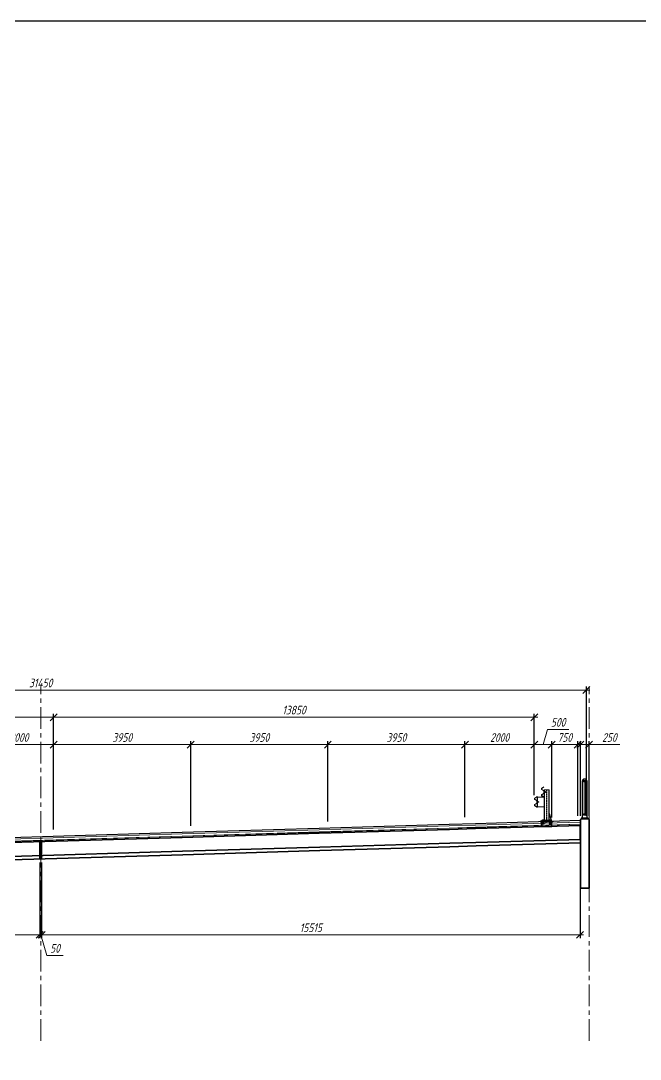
# Model space of a CAD drawing. Header units: millimetres. Extents: x 0 to 285450075, y -3000605 to 8125189010.
# Drawn here: x 6669274 to 6687122, y -198218 to -168288 of the extents above; entities that cross this region are included whole.
import ezdxf

# ---------------------------------------------------------------- set-up
doc = ezdxf.new("R2010")
doc.units = ezdxf.units.MM
for name, pattern in [('ACAD_ISO02W100', [15, 12, -3]), ('ACAD_ISO10W100', [18.5, 12, -3, 0.5, -3]), ('осевая', [2, 1.25, -0.25, 0.25, -0.25])]:
    doc.linetypes.add(name, pattern=pattern)
for name, color, linetype, lineweight in [('1-Бетон', 106, 'Continuous', 35), ('1-Металл', 4, 'Continuous', 30), ('1-Тонкая', 5, 'Continuous', 20), ('Б-Перила', 3, 'Continuous', 20), ('ИС_Ось', 3, 'осевая', 18), ('ИС_Размер', 3, 'Continuous', 18)]:
    doc.layers.add(name, color=color, linetype=linetype, lineweight=lineweight)
doc.layers.add('Красный поперечник', color=1, linetype='Continuous')
doc.styles.add('0', font='isocpeur.ttf', dxfattribs={"width": 0.8, "oblique": 15})
doc.dimstyles.new('М100', dxfattribs={"dimscale": 100, "dimtxt": 2.5, "dimasz": 2, "dimexe": 1, "dimexo": 1, "dimgap": 0.8, "dimtad": 1, "dimdec": 0, "dimzin": 0, "dimdsep": 46, "dimtxsty": '0', "dimblk": 'OBLIQUE', "dimcen": 0.09, "dimdle": 1, "dimclrd": 256, "dimclre": 256, "dimclrt": 256, "dimadec": 4, "dimazin": 0, "dimtfac": 1, "dimtdec": 0, "dimtmove": 1, "dimatfit": 2, "dimfxl": 1, "dimtolj": 1, "dimtzin": 0, "dimlwd": -1, "dimarcsym": 0})

# ---------------------------------------------------------------- blocks, each defined once
blk = doc.blocks.new('БР09')
at = {"lineweight": 15}
for p, q in [((-783, 48), (-724, 91)), ((-722, -28), (-783, 15)), ((-780, 45), (-722, 88)), ((-720, -25), (-780, 18)), ((-709, -874), (-709, 6)), ((-569, 6), (-709, 6)), ((-702, -874), (-702, 6)), ((-576, 6), (-576, -874)), ((-569, 6), (-569, -874)), ((-985, -237), (-924, -193)), ((-924, -313), (-985, -270)), ((-982, -240), (-922, -196)), ((-922, -310), (-982, -267)), ((-911, -188), (-917, -189)), ((-910, -192), (-916, -193)), ((-911, -188), (-910, -192)), ((-709, -204), (-911, -204)), ((-911, -204), (-911, -484)), ((-907, -204), (-907, -484)), ((-722, -90), (-783, -133)), ((-783, -166), (-734, -202)), ((-720, -93), (-780, -136)), ((-780, -163), (-732, -199)), ((-713, -44), (-713, -74)), ((-699, -37), (-702, -37)), ((-702, -37), (-702, -81)), ((-702, -81), (-699, -81)), ((-699, -81), (-699, -37)), ((-684, -46), (-699, -46)), ((-688, -54), (-699, -54)), ((-688, -65), (-699, -65)), ((-684, -72), (-699, -72)), ((-684, -46), (-690, -46)), ((-684, -72), (-690, -72)), ((-683, -49), (-683, -69)), ((-683, -49), (-683, -69)), ((-675, -46), (-682, -46)), ((-675, -72), (-682, -72)), ((-674, -49), (-674, -69)), ((-662, -54), (-674, -54)), ((-662, -65), (-674, -65)), ((-662, -54), (-662, -65)), ((-924, -375), (-985, -418)), ((-985, -451), (-924, -496)), ((-922, -378), (-982, -421)), ((-982, -448), (-922, -492)), ((-917, -499), (-911, -500)), ((-916, -495), (-910, -496)), ((-915, -329), (-915, -359)), ((-911, -484), (-709, -484)), ((-911, -500), (-910, -496)), ((-755, -874), (-755, -864)), ((-723, -864), (-755, -864)), ((-755, -874), (-755, -864)), ((-729, -864), (-755, -864)), ((-739, -874), (-755, -874)), ((-723, -874), (-755, -874)), ((-746, -874), (-746, -864)), ((-746, -874), (-746, -864)), ((-746, -874), (-746, -864)), ((-746, -874), (-746, -864)), ((-732, -874), (-732, -864)), ((-732, -874), (-732, -864)), ((-732, -874), (-732, -864)), ((-732, -874), (-732, -864)), ((-732, -874), (-732, -864)), ((-732, -874), (-732, -864)), ((-732, -874), (-732, -864)), ((-732, -874), (-732, -864)), ((-732, -874), (-732, -864)), ((-732, -874), (-732, -864)), ((-725, -864), (-729, -864)), ((-723, -872), (-723, -864)), ((-723, -874), (-723, -866)), ((-723, -874), (-723, -866)), ((-723, -872), (-723, -866)), ((-723, -874), (-723, -866)), ((-723, -874), (-723, -866)), ((-555, -872), (-555, -864)), ((-555, -864), (-523, -864)), ((-555, -874), (-555, -866)), ((-555, -874), (-555, -866)), ((-555, -872), (-555, -866)), ((-555, -874), (-555, -866)), ((-555, -874), (-555, -866)), ((-555, -874), (-523, -874)), ((-553, -864), (-549, -864)), ((-549, -864), (-523, -864)), ((-546, -874), (-546, -864)), ((-546, -874), (-546, -864)), ((-546, -874), (-546, -864)), ((-546, -874), (-546, -864)), ((-546, -874), (-546, -864)), ((-546, -874), (-546, -864)), ((-546, -874), (-546, -864)), ((-546, -874), (-546, -864)), ((-546, -874), (-546, -864)), ((-546, -874), (-546, -864)), ((-539, -874), (-523, -874)), ((-532, -874), (-532, -864)), ((-532, -874), (-532, -864)), ((-532, -874), (-532, -864)), ((-532, -874), (-532, -864)), ((-523, -874), (-523, -864)), ((-523, -874), (-523, -864))]:
    blk.add_line(p, q, dxfattribs=at)
for p, q in [((-724, 91), (-722, 88)), ((-734, -202), (-732, -199))]:
    blk.add_line(p, q)
at = {"lineweight": 15, "ltscale": 5}
for p, q in [((-904, -322), (-907, -322)), ((-907, -322), (-907, -366)), ((-907, -366), (-904, -366)), ((-904, -366), (-904, -322))]:
    blk.add_line(p, q, dxfattribs=at)
at = {"color": 7, "lineweight": 15}
for p, q in [((-890, -331), (-904, -331)), ((-893, -339), (-904, -339)), ((-893, -350), (-904, -350)), ((-890, -357), (-904, -357)), ((-890, -331), (-895, -331)), ((-890, -357), (-895, -357)), ((-889, -334), (-889, -354)), ((-889, -334), (-889, -354)), ((-881, -331), (-888, -331)), ((-881, -357), (-888, -357)), ((-880, -334), (-880, -354)), ((-868, -339), (-880, -339)), ((-868, -350), (-880, -350)), ((-868, -339), (-868, -350))]:
    blk.add_line(p, q, dxfattribs=at)
at = {"color": 3, "linetype": 'ACAD_ISO02W100', "lineweight": 15, "ltscale": 2}
for p, q in [((-752, -894), (-752, -914)), ((-750, -894), (-750, -914)), ((-728, -894), (-728, -914)), ((-726, -894), (-726, -914)), ((-552, -894), (-552, -914)), ((-550, -894), (-550, -914)), ((-528, -894), (-528, -914)), ((-526, -894), (-526, -914)), ((-751, -914), (-751, -974)), ((-727, -914), (-727, -974)), ((-551, -914), (-551, -974)), ((-527, -914), (-527, -974))]:
    blk.add_line(p, q, dxfattribs=at)
at = {"linetype": 'ACAD_ISO10W100', "ltscale": 2.5}
for p, q in [((-739, -888), (-739, -986)), ((-539, -888), (-539, -986))]:
    blk.add_line(p, q, dxfattribs=at)
at = {"linetype": 'Continuous'}
for p, q in [((-789, -1064), (-789, -914)), ((-489, -1064), (-789, -1064)), ((-779, -914), (-779, -1064)), ((-499, -914), (-499, -1064)), ((-489, -1064), (-489, -914))]:
    blk.add_line(p, q, dxfattribs=at)
at = {"linetype": 'ACAD_ISO10W100', "ltscale": 3}
blk.add_lwpolyline([(-639, 6), (-639, -874)], dxfattribs=at)
at = {"lineweight": 15}
blk.add_lwpolyline([(-713, -44), (-716, -44, 0.414214), (-722, -50), (-722, -57), (-719, -57), (-719, -61), (-722, -61), (-722, -68, 0.414214), (-716, -74), (-713, -74), (-713, -44)], format="xyb", dxfattribs=at)
at = {"color": 7, "lineweight": 15}
blk.add_lwpolyline([(-915, -329), (-918, -329, 0.414214), (-924, -335), (-924, -342), (-921, -342), (-921, -346), (-924, -346), (-924, -353, 0.414214), (-918, -359), (-915, -359), (-915, -329)], format="xyb", dxfattribs=at)
at = {"linetype": 'Continuous'}
for points in [[(-639, -894), (-814, -894), (-814, -914), (-639, -914)], [(-639, -894), (-464, -894), (-464, -914), (-639, -914)]]:
    blk.add_lwpolyline(points, dxfattribs=at)
blk.add_lwpolyline([(-464, -914), (-814, -914), (-814, -894), (-464, -894)], close=True, dxfattribs=at)
at = {"lineweight": 15}
blk.add_lwpolyline([(-779, -894), (-499, -894), (-499, -874), (-779, -874)], close=True, dxfattribs=at)
blk.add_lwpolyline([(-569, -676), (-509, -874)])
at = {"color": 3, "linetype": 'ACAD_ISO02W100', "lineweight": 15, "ltscale": 2}
for points in [[(-764, -974), (-714, -974), (-714, -984), (-764, -984)], [(-753, -914), (-725, -914), (-725, -974), (-753, -974)], [(-514, -974), (-564, -974), (-564, -984), (-514, -984)], [(-525, -914), (-553, -914), (-553, -974), (-525, -974)]]:
    blk.add_lwpolyline(points, close=True, dxfattribs=at)
at = {"lineweight": 15}
for centre, radius, start, end in [((-772, 31), 20, 122.4532, 237.5468), ((-772, 31), 16, 122.4532, 237.5468), ((-974, -254), 20, 122.4532, 237.5468), ((-974, -254), 16, 122.4532, 237.5468), ((-913, -209), 20, 101.3099, 126.1874), ((-913, -209), 16, 101.3099, 126.1874), ((-772, -150), 20, 122.4532, 237.5468), ((-772, -150), 16, 122.4532, 237.5468), ((-733, -45), 20, 0, 57.5468), ((-733, -73), 20, 302.4532, 0), ((-733, -45), 24, 0, 57.5468), ((-733, -73), 24, 302.4532, 0), ((-935, -330), 20, 0, 57.5468), ((-913, -479), 20, 233.8126, 258.6901), ((-935, -330), 24, 0, 57.5468), ((-913, -479), 16, 233.8126, 258.6901), ((-753, -866), 2, 90, 180), ((-753, -872), 2, 180, 270), ((-748, -866), 2, 0, 90), ((-748, -872), 2, 270, 0), ((-744, -866), 2, 90, 180), ((-744, -872), 2, 180, 270), ((-734, -866), 2, 0, 90), ((-734, -872), 2, 270, 0), ((-730, -866), 2, 90, 180), ((-730, -872), 2, 180, 270), ((-725, -866), 2, 359.9996, 90), ((-725, -872), 2, 270, 0), ((-553, -866), 2, 90, 180.0004), ((-553, -872), 2, 180, 270), ((-548, -866), 2, 0, 90), ((-548, -872), 2, 270, 0), ((-544, -866), 2, 90, 180), ((-544, -872), 2, 180, 270), ((-534, -866), 2, 0, 90), ((-534, -872), 2, 270, 0), ((-530, -866), 2, 90, 180), ((-530, -872), 2, 180, 270), ((-525, -866), 2, 0, 90), ((-525, -872), 2, 270, 0)]:
    blk.add_arc(centre, radius, start, end, dxfattribs=at)
at = {"lineweight": 15, "ltscale": 0.2}
for centre, radius, start, end in [((-974, -435), 20, 122.4532, 237.5468), ((-974, -435), 16, 122.4532, 237.5468), ((-935, -358), 20, 302.4532, 0), ((-935, -358), 24, 302.4532, 0)]:
    blk.add_arc(centre, radius, start, end, dxfattribs=at)
at = {"lineweight": 15, "extrusion": (0, 0, -1)}
for centre, major_axis, start_param, end_param in [((-688, -49), (-3.23, 3.23), 2.356194, 3.926991), ((-688, -58), (3.23, 3.23), -0.785398, 0.785398), ((-688, -60), (-3.23, 3.23), 2.356194, 3.926991), ((-688, -69), (3.23, 3.23), -0.785398, 0.785398), ((-688, -49), (-3.23, 3.23), 1.691386, 2.356194), ((-688, -69), (3.23, 3.23), 0.785398, 1.450207), ((-679, -49), (3.23, 3.23), 3.926991, 4.5918), ((-679, -49), (-3.23, 3.23), 3.926991, 5.497787), ((-679, -58), (3.23, 3.23), 3.926991, 5.497787), ((-679, -60), (-3.23, 3.23), 3.926991, 5.497787), ((-679, -69), (3.23, 3.23), 3.926991, 5.497787), ((-679, -69), (-3.23, 3.23), 4.832978, 5.497787), ((-679, -49), (3.23, 3.23), 0.785398, 2.356194), ((-679, -58), (-3.23, 3.23), 0.785398, 2.356194), ((-679, -60), (3.23, 3.23), 0.785398, 2.356194), ((-679, -69), (-3.23, 3.23), 0.785398, 2.356194), ((-679, -49), (-3.23, 3.23), 1.691386, 2.356194), ((-679, -69), (3.23, 3.23), 0.785398, 1.450207)]:
    blk.add_ellipse(centre, major_axis=major_axis, ratio=1, start_param=start_param, end_param=end_param, dxfattribs=at)
at = {"color": 7, "lineweight": 15, "extrusion": (0, 0, -1)}
for centre, major_axis, start_param, end_param in [((-893, -334), (-3.23, 3.23), 2.356194, 3.926991), ((-893, -343), (3.23, 3.23), -0.785398, 0.785398), ((-893, -345), (-3.23, 3.23), 2.356194, 3.926991), ((-893, -354), (3.23, 3.23), -0.785398, 0.785398), ((-893, -334), (-3.23, 3.23), 1.691386, 2.356194), ((-893, -354), (3.23, 3.23), 0.785398, 1.450207), ((-884, -334), (3.23, 3.23), 3.926991, 4.5918), ((-884, -334), (-3.23, 3.23), 3.926991, 5.497787), ((-884, -343), (3.23, 3.23), 3.926991, 5.497787), ((-884, -345), (-3.23, 3.23), 3.926991, 5.497787), ((-884, -354), (3.23, 3.23), 3.926991, 5.497787), ((-884, -354), (-3.23, 3.23), 4.832978, 5.497787), ((-884, -334), (3.23, 3.23), 0.785398, 2.356194), ((-884, -343), (-3.23, 3.23), 0.785398, 2.356194), ((-884, -345), (3.23, 3.23), 0.785398, 2.356194), ((-884, -354), (-3.23, 3.23), 0.785398, 2.356194), ((-884, -334), (-3.23, 3.23), 1.691386, 2.356194), ((-884, -354), (3.23, 3.23), 0.785398, 1.450207)]:
    blk.add_ellipse(centre, major_axis=major_axis, ratio=1, start_param=start_param, end_param=end_param, dxfattribs=at)
blk = doc.blocks.new('_OBLIQUE')
at = {"color": 0, "linetype": 'ByBlock', "lineweight": -2}
blk.add_line((0.5, 0.5), (-0.5, -0.5), dxfattribs=at)
blk = doc.blocks.new('*D810')
at = {"layer": 'Defpoints', "color": 0, "linetype": 'Continuous', "transparency": 16777216}
for p in [(6670221, -188360), (6670221, -191696), (6665521, -191937)]:
    blk.add_point(p, dxfattribs=at)
at = {"layer": 'ИС_Размер', "transparency": 16777216}
blk.add_line((6665421, -188360), (6670321, -188360), dxfattribs=at)
at = {"layer": 'ИС_Размер', "lineweight": -2, "transparency": 16777216}
for p, q in [((6665521, -191837), (6665521, -188260)), ((6670221, -191596), (6670221, -188260))]:
    blk.add_line(p, q, dxfattribs=at)
at = {"layer": 'ИС_Размер', "linetype": 'Continuous', "transparency": 16777216, "xscale": 200, "yscale": 200, "zscale": 200, "rotation": 180}
blk.add_blockref('_OBLIQUE', (6665521, -188360), dxfattribs=at)
at = {"layer": 'ИС_Размер', "linetype": 'Continuous', "transparency": 16777216, "xscale": 200, "yscale": 200, "zscale": 200}
blk.add_blockref('_OBLIQUE', (6670221, -188360), dxfattribs=at)
at = {"layer": 'ИС_Размер', "linetype": 'Continuous', "transparency": 16777216, "insert": (6667871, -188155), "char_height": 250, "attachment_point": 5, "style": '0'}
blk.add_mtext('\\A1;4700', dxfattribs=at)
blk = doc.blocks.new('*D811')
at = {"layer": 'Defpoints', "color": 0, "transparency": 16777216}
for p in [(6670221, -189150), (6668222, -191153), (6670221, -191696)]:
    blk.add_point(p, dxfattribs=at)
at = {"layer": 'ИС_Размер', "transparency": 16777216}
blk.add_line((6668122, -189150), (6670321, -189150), dxfattribs=at)
at = {"layer": 'ИС_Размер', "lineweight": -2, "transparency": 16777216}
for p, q in [((6668222, -191053), (6668222, -189050)), ((6670221, -191596), (6670221, -189050))]:
    blk.add_line(p, q, dxfattribs=at)
at = {"layer": 'ИС_Размер', "transparency": 16777216, "xscale": 200, "yscale": 200, "zscale": 200, "rotation": 180}
blk.add_blockref('_OBLIQUE', (6668222, -189150), dxfattribs=at)
at = {"layer": 'ИС_Размер', "transparency": 16777216, "xscale": 200, "yscale": 200, "zscale": 200}
blk.add_blockref('_OBLIQUE', (6670221, -189150), dxfattribs=at)
at = {"layer": 'ИС_Размер', "transparency": 16777216, "insert": (6669221, -188945), "char_height": 250, "attachment_point": 5, "style": '0'}
blk.add_mtext('\\A1;2000', dxfattribs=at)
blk = doc.blocks.new('*D812')
at = {"layer": 'Defpoints', "color": 0, "linetype": 'Continuous', "transparency": 16777216}
for p in [(6674171, -189150), (6670221, -191696), (6674171, -191590)]:
    blk.add_point(p, dxfattribs=at)
at = {"layer": 'ИС_Размер', "transparency": 16777216}
blk.add_line((6670121, -189150), (6674271, -189150), dxfattribs=at)
at = {"layer": 'ИС_Размер', "lineweight": -2, "transparency": 16777216}
for p, q in [((6670221, -191596), (6670221, -189050)), ((6674171, -191490), (6674171, -189050))]:
    blk.add_line(p, q, dxfattribs=at)
at = {"layer": 'ИС_Размер', "linetype": 'Continuous', "transparency": 16777216, "xscale": 200, "yscale": 200, "zscale": 200, "rotation": 180}
blk.add_blockref('_OBLIQUE', (6670221, -189150), dxfattribs=at)
at = {"layer": 'ИС_Размер', "linetype": 'Continuous', "transparency": 16777216, "xscale": 200, "yscale": 200, "zscale": 200}
blk.add_blockref('_OBLIQUE', (6674171, -189150), dxfattribs=at)
at = {"layer": 'ИС_Размер', "linetype": 'Continuous', "transparency": 16777216, "insert": (6672196, -188945), "char_height": 250, "attachment_point": 5, "style": '0'}
blk.add_mtext('\\A1;3950', dxfattribs=at)
blk = doc.blocks.new('*D813')
at = {"layer": 'Defpoints', "color": 0, "linetype": 'Continuous', "transparency": 16777216}
for p in [(6678121, -189150), (6678121, -191466), (6674171, -191590)]:
    blk.add_point(p, dxfattribs=at)
at = {"layer": 'ИС_Размер', "transparency": 16777216}
blk.add_line((6674071, -189150), (6678221, -189150), dxfattribs=at)
at = {"layer": 'ИС_Размер', "lineweight": -2, "transparency": 16777216}
for p, q in [((6674171, -191490), (6674171, -189050)), ((6678121, -191366), (6678121, -189050))]:
    blk.add_line(p, q, dxfattribs=at)
at = {"layer": 'ИС_Размер', "linetype": 'Continuous', "transparency": 16777216, "xscale": 200, "yscale": 200, "zscale": 200, "rotation": 180}
blk.add_blockref('_OBLIQUE', (6674171, -189150), dxfattribs=at)
at = {"layer": 'ИС_Размер', "linetype": 'Continuous', "transparency": 16777216, "xscale": 200, "yscale": 200, "zscale": 200}
blk.add_blockref('_OBLIQUE', (6678121, -189150), dxfattribs=at)
at = {"layer": 'ИС_Размер', "linetype": 'Continuous', "transparency": 16777216, "insert": (6676146, -188945), "char_height": 250, "attachment_point": 5, "style": '0'}
blk.add_mtext('\\A1;3950', dxfattribs=at)
blk = doc.blocks.new('*D814')
at = {"layer": 'Defpoints', "color": 0, "linetype": 'Continuous', "transparency": 16777216}
for p in [(6684071, -189150), (6684071, -190707), (6682071, -191340)]:
    blk.add_point(p, dxfattribs=at)
at = {"layer": 'ИС_Размер', "transparency": 16777216}
blk.add_line((6681971, -189150), (6684171, -189150), dxfattribs=at)
at = {"layer": 'ИС_Размер', "lineweight": -2, "transparency": 16777216}
for p, q in [((6682071, -191240), (6682071, -189050)), ((6684071, -190607), (6684071, -189050))]:
    blk.add_line(p, q, dxfattribs=at)
at = {"layer": 'ИС_Размер', "linetype": 'Continuous', "transparency": 16777216, "xscale": 200, "yscale": 200, "zscale": 200, "rotation": 180}
blk.add_blockref('_OBLIQUE', (6682071, -189150), dxfattribs=at)
at = {"layer": 'ИС_Размер', "linetype": 'Continuous', "transparency": 16777216, "xscale": 200, "yscale": 200, "zscale": 200}
blk.add_blockref('_OBLIQUE', (6684071, -189150), dxfattribs=at)
at = {"layer": 'ИС_Размер', "linetype": 'Continuous', "transparency": 16777216, "insert": (6683071, -188945), "char_height": 250, "attachment_point": 5, "style": '0'}
blk.add_mtext('\\A1;2000', dxfattribs=at)
blk = doc.blocks.new('*D815')
at = {"layer": 'Defpoints', "color": 0, "transparency": 16777216}
for p in [(6685647, -189150), (6685397, -191305), (6685647, -191304)]:
    blk.add_point(p, dxfattribs=at)
at = {"layer": 'ИС_Размер', "transparency": 16777216}
for p, q in [((6685297, -189150), (6685747, -189150)), ((6686538, -189150), (6685647, -189150))]:
    blk.add_line(p, q, dxfattribs=at)
at = {"layer": 'ИС_Размер', "lineweight": -2, "transparency": 16777216}
for p, q in [((6685397, -191205), (6685397, -189050)), ((6685647, -191204), (6685647, -189050))]:
    blk.add_line(p, q, dxfattribs=at)
at = {"layer": 'ИС_Размер', "transparency": 16777216, "xscale": 200, "yscale": 200, "zscale": 200, "rotation": 180}
blk.add_blockref('_OBLIQUE', (6685397, -189150), dxfattribs=at)
at = {"layer": 'ИС_Размер', "transparency": 16777216, "xscale": 200, "yscale": 200, "zscale": 200}
blk.add_blockref('_OBLIQUE', (6685647, -189150), dxfattribs=at)
at = {"layer": 'ИС_Размер', "transparency": 16777216, "insert": (6686234, -188945), "char_height": 250, "attachment_point": 5, "style": '0'}
blk.add_mtext('\\A1;250', dxfattribs=at)
blk = doc.blocks.new('*D816')
at = {"layer": 'Defpoints', "color": 0, "transparency": 16777216}
for p in [(6684571, -189150), (6684071, -190707), (6684571, -191347)]:
    blk.add_point(p, dxfattribs=at)
at = {"layer": 'ИС_Размер', "transparency": 16777216}
for p, q in [((6684321, -189150), (6684454, -188713)), ((6684454, -188713), (6685061, -188713)), ((6683971, -189150), (6684671, -189150))]:
    blk.add_line(p, q, dxfattribs=at)
at = {"layer": 'ИС_Размер', "lineweight": -2, "transparency": 16777216}
for p, q in [((6684071, -190607), (6684071, -189050)), ((6684571, -191247), (6684571, -189050))]:
    blk.add_line(p, q, dxfattribs=at)
at = {"layer": 'ИС_Размер', "transparency": 16777216, "xscale": 200, "yscale": 200, "zscale": 200, "rotation": 180}
blk.add_blockref('_OBLIQUE', (6684071, -189150), dxfattribs=at)
at = {"layer": 'ИС_Размер', "transparency": 16777216, "xscale": 200, "yscale": 200, "zscale": 200}
blk.add_blockref('_OBLIQUE', (6684571, -189150), dxfattribs=at)
at = {"layer": 'ИС_Размер', "transparency": 16777216, "insert": (6684757, -188508), "char_height": 250, "attachment_point": 5, "style": '0'}
blk.add_mtext('\\A1;500', dxfattribs=at)
blk = doc.blocks.new('*D760')
at = {"layer": 'Defpoints', "color": 0, "transparency": 16777216}
for p in [(6685321, -189150), (6684571, -191347), (6685321, -191305)]:
    blk.add_point(p, dxfattribs=at)
at = {"layer": 'ИС_Размер', "transparency": 16777216}
blk.add_line((6684471, -189150), (6685421, -189150), dxfattribs=at)
at = {"layer": 'ИС_Размер', "lineweight": -2, "transparency": 16777216}
for p, q in [((6684571, -191247), (6684571, -189050)), ((6685321, -191205), (6685321, -189050))]:
    blk.add_line(p, q, dxfattribs=at)
at = {"layer": 'ИС_Размер', "transparency": 16777216, "xscale": 200, "yscale": 200, "zscale": 200, "rotation": 180}
blk.add_blockref('_OBLIQUE', (6684571, -189150), dxfattribs=at)
at = {"layer": 'ИС_Размер', "transparency": 16777216, "xscale": 200, "yscale": 200, "zscale": 200}
blk.add_blockref('_OBLIQUE', (6685321, -189150), dxfattribs=at)
at = {"layer": 'ИС_Размер', "transparency": 16777216, "insert": (6684946, -188945), "char_height": 250, "attachment_point": 5, "style": '0'}
blk.add_mtext('\\A1;750', dxfattribs=at)
blk = doc.blocks.new('*D761')
at = {"layer": 'Defpoints', "color": 0, "linetype": 'Continuous', "transparency": 16777216}
for p in [(6685571, -187579), (6654122, -191203), (6685571, -191304)]:
    blk.add_point(p, dxfattribs=at)
at = {"layer": 'ИС_Размер', "transparency": 16777216}
blk.add_line((6654022, -187579), (6685671, -187579), dxfattribs=at)
at = {"layer": 'ИС_Размер', "lineweight": -2, "transparency": 16777216}
for p, q in [((6654122, -191103), (6654122, -187479)), ((6685571, -191204), (6685571, -187479))]:
    blk.add_line(p, q, dxfattribs=at)
at = {"layer": 'ИС_Размер', "linetype": 'Continuous', "transparency": 16777216, "xscale": 200, "yscale": 200, "zscale": 200, "rotation": 180}
blk.add_blockref('_OBLIQUE', (6654122, -187579), dxfattribs=at)
at = {"layer": 'ИС_Размер', "linetype": 'Continuous', "transparency": 16777216, "xscale": 200, "yscale": 200, "zscale": 200}
blk.add_blockref('_OBLIQUE', (6685571, -187579), dxfattribs=at)
at = {"layer": 'ИС_Размер', "linetype": 'Continuous', "transparency": 16777216, "insert": (6669846, -187374), "char_height": 250, "attachment_point": 5, "style": '0'}
blk.add_mtext('\\A1;31450', dxfattribs=at)
blk = doc.blocks.new('*D762')
at = {"layer": 'Defpoints', "color": 0, "linetype": 'Continuous', "transparency": 16777216}
for p in [(6670221, -188360), (6684071, -190707), (6670221, -191696)]:
    blk.add_point(p, dxfattribs=at)
at = {"layer": 'ИС_Размер', "transparency": 16777216}
blk.add_line((6684171, -188360), (6670121, -188360), dxfattribs=at)
at = {"layer": 'ИС_Размер', "lineweight": -2, "transparency": 16777216}
for p, q in [((6670221, -191596), (6670221, -188260)), ((6684071, -190607), (6684071, -188260))]:
    blk.add_line(p, q, dxfattribs=at)
at = {"layer": 'ИС_Размер', "linetype": 'Continuous', "transparency": 16777216, "xscale": 200, "yscale": 200, "zscale": 200, "rotation": 180}
blk.add_blockref('_OBLIQUE', (6670221, -188360), dxfattribs=at)
at = {"layer": 'ИС_Размер', "linetype": 'Continuous', "transparency": 16777216, "xscale": 200, "yscale": 200, "zscale": 200}
blk.add_blockref('_OBLIQUE', (6684071, -188360), dxfattribs=at)
at = {"layer": 'ИС_Размер', "linetype": 'Continuous', "transparency": 16777216, "insert": (6677146, -188155), "char_height": 250, "attachment_point": 5, "style": '0'}
blk.add_mtext('\\A1;13850', dxfattribs=at)
blk = doc.blocks.new('ПО')
at = {"layer": '1-Металл'}
blk.add_lwpolyline([(100, 0), (100, 10), (-100, 10), (-100, 0)], close=True, dxfattribs=at)
at = {"layer": 'Б-Перила'}
for p, q in [((-70, 10), (-70, 1080)), ((-62, 10), (-62, 1080)), ((-30, 1070), (-30, 1090)), ((-25, 1070), (-25, 1090)), ((-20, 1100), (20, 1100)), ((-20, 1095), (20, 1095)), ((20, 1065), (-20, 1065)), ((20, 1060), (-20, 1060)), ((-19, 138), (-19, 1060)), ((19, 138), (19, 1060)), ((25, 1090), (25, 1070)), ((30, 1090), (30, 1070)), ((62, 1080), (62, 10)), ((70, 1080), (70, 10)), ((-30, 128), (-30, 108)), ((-25, 128), (-25, 108)), ((20, 138), (-20, 138)), ((20, 133), (-20, 133)), ((-20, 103), (20, 103)), ((-20, 98), (20, 98)), ((-19, 138), (19, 138)), ((25, 108), (25, 128)), ((30, 108), (30, 128))]:
    blk.add_line(p, q, dxfattribs=at)
for centre, radius, start, end in [((0, 1080), 70, 90, 180), ((0, 1080), 62, 90, 180), ((-20, 1090), 10, 90, 180), ((-20, 1070), 10, 180, 270), ((-20, 1090), 5, 90, 180), ((-20, 1070), 5, 180, 270), ((0, 1080), 70, 360, 90), ((0, 1080), 62, 0, 90), ((20, 1090), 10, 0, 90), ((20, 1090), 5, 0, 90), ((20, 1070), 10, 270, 0), ((20, 1070), 5, 270, 0), ((-20, 128), 10, 90, 180), ((-20, 108), 10, 180, 270), ((-20, 128), 5, 90, 180), ((-20, 108), 5, 180, 270), ((20, 128), 10, 0, 90), ((20, 128), 5, 0, 90), ((20, 108), 10, 270, 0), ((20, 108), 5, 270, 0)]:
    blk.add_arc(centre, radius, start, end, dxfattribs=at)
blk = doc.blocks.new('*D772')
at = {"layer": 'Defpoints', "color": 0, "linetype": 'Continuous', "transparency": 16777216}
for p in [(6682071, -189150), (6678121, -191466), (6682071, -191340)]:
    blk.add_point(p, dxfattribs=at)
at = {"layer": 'ИС_Размер', "transparency": 16777216}
blk.add_line((6678021, -189150), (6682171, -189150), dxfattribs=at)
at = {"layer": 'ИС_Размер', "lineweight": -2, "transparency": 16777216}
for p, q in [((6678121, -191366), (6678121, -189050)), ((6682071, -191240), (6682071, -189050))]:
    blk.add_line(p, q, dxfattribs=at)
at = {"layer": 'ИС_Размер', "linetype": 'Continuous', "transparency": 16777216, "xscale": 200, "yscale": 200, "zscale": 200, "rotation": 180}
blk.add_blockref('_OBLIQUE', (6678121, -189150), dxfattribs=at)
at = {"layer": 'ИС_Размер', "linetype": 'Continuous', "transparency": 16777216, "xscale": 200, "yscale": 200, "zscale": 200}
blk.add_blockref('_OBLIQUE', (6682071, -189150), dxfattribs=at)
at = {"layer": 'ИС_Размер', "linetype": 'Continuous', "transparency": 16777216, "insert": (6680096, -188945), "char_height": 250, "attachment_point": 5, "style": '0'}
blk.add_mtext('\\A1;3950', dxfattribs=at)
blk = doc.blocks.new('*D913')
at = {"layer": 'Defpoints', "color": 0, "linetype": 'Continuous', "transparency": 16777216}
for p in [(6669822, -192448), (6654307, -192834), (6669822, -194632)]:
    blk.add_point(p, dxfattribs=at)
at = {"layer": 'ИС_Размер', "lineweight": -2, "transparency": 16777216}
for p, q in [((6669822, -192548), (6669822, -194732)), ((6654307, -192934), (6654307, -194732))]:
    blk.add_line(p, q, dxfattribs=at)
at = {"layer": 'ИС_Размер', "transparency": 16777216}
blk.add_line((6654207, -194632), (6669922, -194632), dxfattribs=at)
at = {"layer": 'ИС_Размер', "linetype": 'Continuous', "transparency": 16777216, "xscale": 200, "yscale": 200, "zscale": 200, "rotation": 180}
blk.add_blockref('_OBLIQUE', (6654307, -194632), dxfattribs=at)
at = {"layer": 'ИС_Размер', "linetype": 'Continuous', "transparency": 16777216, "xscale": 200, "yscale": 200, "zscale": 200}
blk.add_blockref('_OBLIQUE', (6669822, -194632), dxfattribs=at)
at = {"layer": 'ИС_Размер', "linetype": 'Continuous', "transparency": 16777216, "insert": (6662065, -194427), "char_height": 250, "attachment_point": 5, "style": '0'}
blk.add_mtext('\\A1;15515', dxfattribs=at)
blk = doc.blocks.new('*D914')
at = {"layer": 'Defpoints', "color": 0, "linetype": 'Continuous', "transparency": 16777216}
for p in [(6669822, -192448), (6669872, -192447), (6669872, -194632)]:
    blk.add_point(p, dxfattribs=at)
at = {"layer": 'ИС_Размер', "lineweight": -2, "transparency": 16777216}
for p, q in [((6669822, -192548), (6669822, -194732)), ((6669872, -192547), (6669872, -194732))]:
    blk.add_line(p, q, dxfattribs=at)
at = {"layer": 'ИС_Размер', "transparency": 16777216}
for p, q in [((6669822, -194632), (6669622, -194632)), ((6669822, -194632), (6669872, -194632)), ((6669822, -194632), (6669872, -194632)), ((6669847, -194632), (6670026, -195227)), ((6669872, -194632), (6670072, -194632)), ((6670026, -195227), (6670493, -195227))]:
    blk.add_line(p, q, dxfattribs=at)
at = {"layer": 'ИС_Размер', "linetype": 'Continuous', "transparency": 16777216, "xscale": 200, "yscale": 200, "zscale": 200}
blk.add_blockref('_OBLIQUE', (6669822, -194632), dxfattribs=at)
at = {"layer": 'ИС_Размер', "linetype": 'Continuous', "transparency": 16777216, "xscale": 200, "yscale": 200, "zscale": 200, "rotation": 180}
blk.add_blockref('_OBLIQUE', (6669872, -194632), dxfattribs=at)
at = {"layer": 'ИС_Размер', "linetype": 'Continuous', "transparency": 16777216, "insert": (6670259, -195022), "char_height": 250, "attachment_point": 5, "style": '0'}
blk.add_mtext('\\A1;50', dxfattribs=at)
blk = doc.blocks.new('*D915')
at = {"layer": 'Defpoints', "color": 0, "linetype": 'Continuous', "transparency": 16777216}
for p in [(6685387, -191881), (6669872, -192447), (6685387, -194632)]:
    blk.add_point(p, dxfattribs=at)
at = {"layer": 'ИС_Размер', "lineweight": -2, "transparency": 16777216}
for p, q in [((6685387, -191981), (6685387, -194732)), ((6669872, -192547), (6669872, -194732))]:
    blk.add_line(p, q, dxfattribs=at)
at = {"layer": 'ИС_Размер', "transparency": 16777216}
blk.add_line((6669772, -194632), (6685487, -194632), dxfattribs=at)
at = {"layer": 'ИС_Размер', "linetype": 'Continuous', "transparency": 16777216, "xscale": 200, "yscale": 200, "zscale": 200, "rotation": 180}
blk.add_blockref('_OBLIQUE', (6669872, -194632), dxfattribs=at)
at = {"layer": 'ИС_Размер', "linetype": 'Continuous', "transparency": 16777216, "xscale": 200, "yscale": 200, "zscale": 200}
blk.add_blockref('_OBLIQUE', (6685387, -194632), dxfattribs=at)
at = {"layer": 'ИС_Размер', "linetype": 'Continuous', "transparency": 16777216, "insert": (6677630, -194427), "char_height": 250, "attachment_point": 5, "style": '0'}
blk.add_mtext('\\A1;15515', dxfattribs=at)

msp = doc.modelspace()

# ---------------------------------------------------------------- linework, layer by layer
at = {"color": 1}
msp.add_lwpolyline([(6595534.7573, -168287.8703), (6710697.8661, -168287.8703), (6710697.8661, -265168.2621), (6595534.7573, -265168.2621)], close=True, dxfattribs=at)
at = {"layer": '1-Бетон'}
for p, q in [((6685387.3736, -191480.9626), (6685387.3736, -191881.1426)), ((6685417.3736, -191284.3741), (6685397.3736, -191304.5013)), ((6685397.3736, -191304.5013), (6685397.3736, -193284.3741)), ((6685627.3736, -191284.3741), (6685417.3736, -191284.3741)), ((6685647.3736, -191304.3741), (6685627.3736, -191284.3741)), ((6685647.3736, -193284.3741), (6685647.3736, -191304.3741)), ((6685647.3736, -193284.3741), (6685397.3736, -193284.3741))]:
    msp.add_line(p, q, dxfattribs=at)
for points in [[(6654297.3736, -192433.9573), (6656326.8478, -192352.7784), (6657076.0991, -192330.3008), (6661026.0991, -192211.8008), (6665976.0991, -192063.3008), (6667876.0991, -192006.3008), (6668976.0991, -191973.3008), (6673926.0991, -191824.8008), (6677876.0991, -191706.3008), (6681626.0991, -191593.8008), (6682376.0991, -191571.3008), (6685397.3736, -191480.6626)], [(6654297.3736, -192834.2772), (6656340.8391, -192752.5386), (6657088.0937, -192730.121), (6661038.0937, -192611.621), (6665988.0937, -192463.121), (6667888.0937, -192406.121), (6668988.0937, -192373.121), (6673938.0937, -192224.621), (6677888.0937, -192106.121), (6681638.0937, -191993.621), (6682388.0937, -191971.121), (6685397.3736, -191880.8426)], [(6654297.3736, -192934.3572), (6656344.3369, -192852.4786), (6657091.0923, -192830.076), (6661041.0923, -192711.576), (6665991.0923, -192563.076), (6667891.0923, -192506.076), (6668991.0923, -192473.076), (6673941.0923, -192324.576), (6677891.0923, -192206.076), (6681641.0923, -192093.576), (6682391.0923, -192071.076), (6685397.3736, -191980.8875)], [(6669822.3736, -192448.1375), (6669822.3736, -191947.9126)], [(6669872.3736, -192446.6375), (6669872.3736, -191946.4126)]]:
    msp.add_lwpolyline(points, dxfattribs=at)
at = {"layer": '1-Тонкая'}
for points in [[(6654297.3736, -192333.8374), (6656321.6011, -192252.8683), (6657071.6011, -192230.3683), (6661021.6011, -192111.8683), (6665971.6011, -191963.3683), (6667871.6011, -191906.3683), (6668971.6011, -191873.3683), (6673921.6011, -191724.8683), (6677871.6011, -191606.3683), (6681621.6011, -191493.8683), (6682371.6011, -191471.3683), (6685397.3736, -191380.5951)], [(6654297.3736, -192393.8374), (6656321.6011, -192312.8683), (6657071.6011, -192290.3683), (6661021.6011, -192171.8683), (6665971.6011, -192023.3683), (6667871.6011, -191966.3683), (6668971.6011, -191933.3683), (6673921.6011, -191784.8683), (6677871.6011, -191666.3683), (6681621.6011, -191553.8683), (6682371.6011, -191531.3683), (6685397.3736, -191440.5951)], [(6654297.3736, -192398.8374), (6656321.6011, -192317.8683), (6657071.6011, -192295.3683), (6661021.6011, -192176.8683), (6665971.6011, -192028.3683), (6667871.6011, -191971.3683), (6668971.6011, -191938.3683), (6673921.6011, -191789.8683), (6677871.6011, -191671.3683), (6681621.6011, -191558.8683), (6682371.6011, -191536.3683), (6685397.3736, -191445.5951)]]:
    msp.add_lwpolyline(points, dxfattribs=at)
at = {"layer": 'ИС_Ось', "ltscale": 500}
for points in [[(6669847.3736, -197691.4826), (6669847.3736, -187477.2758)], [(6685647.3736, -197691.4826), (6685647.3736, -187477.2758)]]:
    msp.add_lwpolyline(points, dxfattribs=at)
at = {"layer": 'Красный поперечник'}
msp.add_lwpolyline([(6654297.3736, -192283.8374), (6656321.6011, -192202.8683), (6657071.6011, -192180.3683), (6661021.6011, -192061.8683), (6665971.6011, -191913.3683), (6667871.6011, -191856.3683), (6668971.6011, -191823.3683), (6673921.6011, -191674.8683), (6677871.6011, -191556.3683), (6681621.6011, -191443.8683), (6682371.6011, -191421.3683), (6685397.3736, -191330.5951)], dxfattribs=at)

# ---------------------------------------------------------------- block references
msp.add_blockref('БР09', (6685065.0945, -190458.0363))
at = {"layer": 'ИС_Размер', "linetype": 'Continuous'}
msp.add_blockref('ПО', (6685521.9579, -191284.3741), dxfattribs=at)

# ---------------------------------------------------------------- dimensions: what is measured, and where the dimension line sits
for base, p1, p2, picture, middle in [((6685571.2584, -187579.4653), (6654121.5524, -191203.3572), (6685571.2584, -191304.3741), '*D761', (6669846.4054, -187374.4653)), ((6670221.1965, -188360.1119), (6665521.1965, -191936.6749), (6670221.1965, -191695.6318), '*D810', (6667871.1965, -188155.1119)), ((6670221.1965, -188360.1119), (6684071.1965, -190706.9057), (6670221.1965, -191695.6318), '*D762', (6677146.1965, -188155.1119)), ((6674171.1965, -189149.8482), (6670221.1965, -191695.6318), (6674171.1965, -191589.5747), '*D812', (6672196.1965, -188944.8482)), ((6678121.1965, -189149.8482), (6674171.1965, -191589.5747), (6678121.1965, -191466.1754), '*D813', (6676146.1965, -188944.8482)), ((6682071.1965, -189149.8482), (6678121.1965, -191466.1754), (6682071.1965, -191339.5651), '*D772', (6680096.1965, -188944.8482)), ((6684071.1965, -189149.8482), (6682071.1965, -191339.5651), (6684071.1965, -190706.9057), '*D814', (6683071.1965, -188944.8482)), ((6669872.3736, -194631.8297), (6669822.3736, -192448.1375), (6669872.3736, -192446.6375), '*D914', (6670105.8736, -195021.8297))]:
    dim = msp.add_linear_dim(base=base, p1=p1, p2=p2, dimstyle='М100', dxfattribs=at)
    dim.commit()
    dim.dimension.update_dxf_attribs({"geometry": picture, "text_midpoint": middle})
at = {"layer": 'ИС_Размер'}
dim = msp.add_linear_dim(base=(6684570.8406, -189149.8482), p1=(6684071.1965, -190706.9057), p2=(6684570.8406, -191346.758), dimstyle='М100', dxfattribs=at)
dim.commit()
dim.dimension.update_dxf_attribs({"geometry": '*D816', "text_midpoint": (6684533.5186, -188712.5322), "dimtype": 160})
for base, p1, p2, picture, middle in [((6670221.1965, -189149.8482), (6668221.5989, -191152.6119), (6670221.1965, -191695.6318), '*D811', (6669221.3977, -188944.8482)), ((6685321.2584, -189149.8482), (6684570.8406, -191346.758), (6685321.2584, -191304.5013), '*D760', (6684946.0495, -188944.8482))]:
    dim = msp.add_linear_dim(base=base, p1=p1, p2=p2, dimstyle='М100', dxfattribs=at)
    dim.commit()
    dim.dimension.update_dxf_attribs({"geometry": picture, "text_midpoint": middle})
dim = msp.add_linear_dim(base=(6685647.3736, -189149.8482), p1=(6685397.3736, -191304.5013), p2=(6685647.3736, -191304.3741), angle=180, dimstyle='М100', dxfattribs=at)
dim.commit()
dim.dimension.update_dxf_attribs({"geometry": '*D815', "text_midpoint": (6686234.2703, -189369.4534), "dimtype": 160})
at = {"layer": 'ИС_Размер', "linetype": 'Continuous'}
for base, p1, p2, picture, middle in [((6685387.3736, -194631.8297), (6669872.3736, -192446.6375), (6685387.3736, -191881.1426), '*D915', (6677629.8736, -194426.8297)), ((6669822.3736, -194631.8297), (6654307.3736, -192833.8772), (6669822.3736, -192448.1375), '*D913', (6662064.8736, -194426.8297))]:
    dim = msp.add_linear_dim(base=base, p1=p1, p2=p2, dimstyle='М100', override={"dimrnd": 5}, dxfattribs=at)
    dim.commit()
    dim.dimension.update_dxf_attribs({"geometry": picture, "text_midpoint": middle})

doc.saveas('drawing.dxf')
